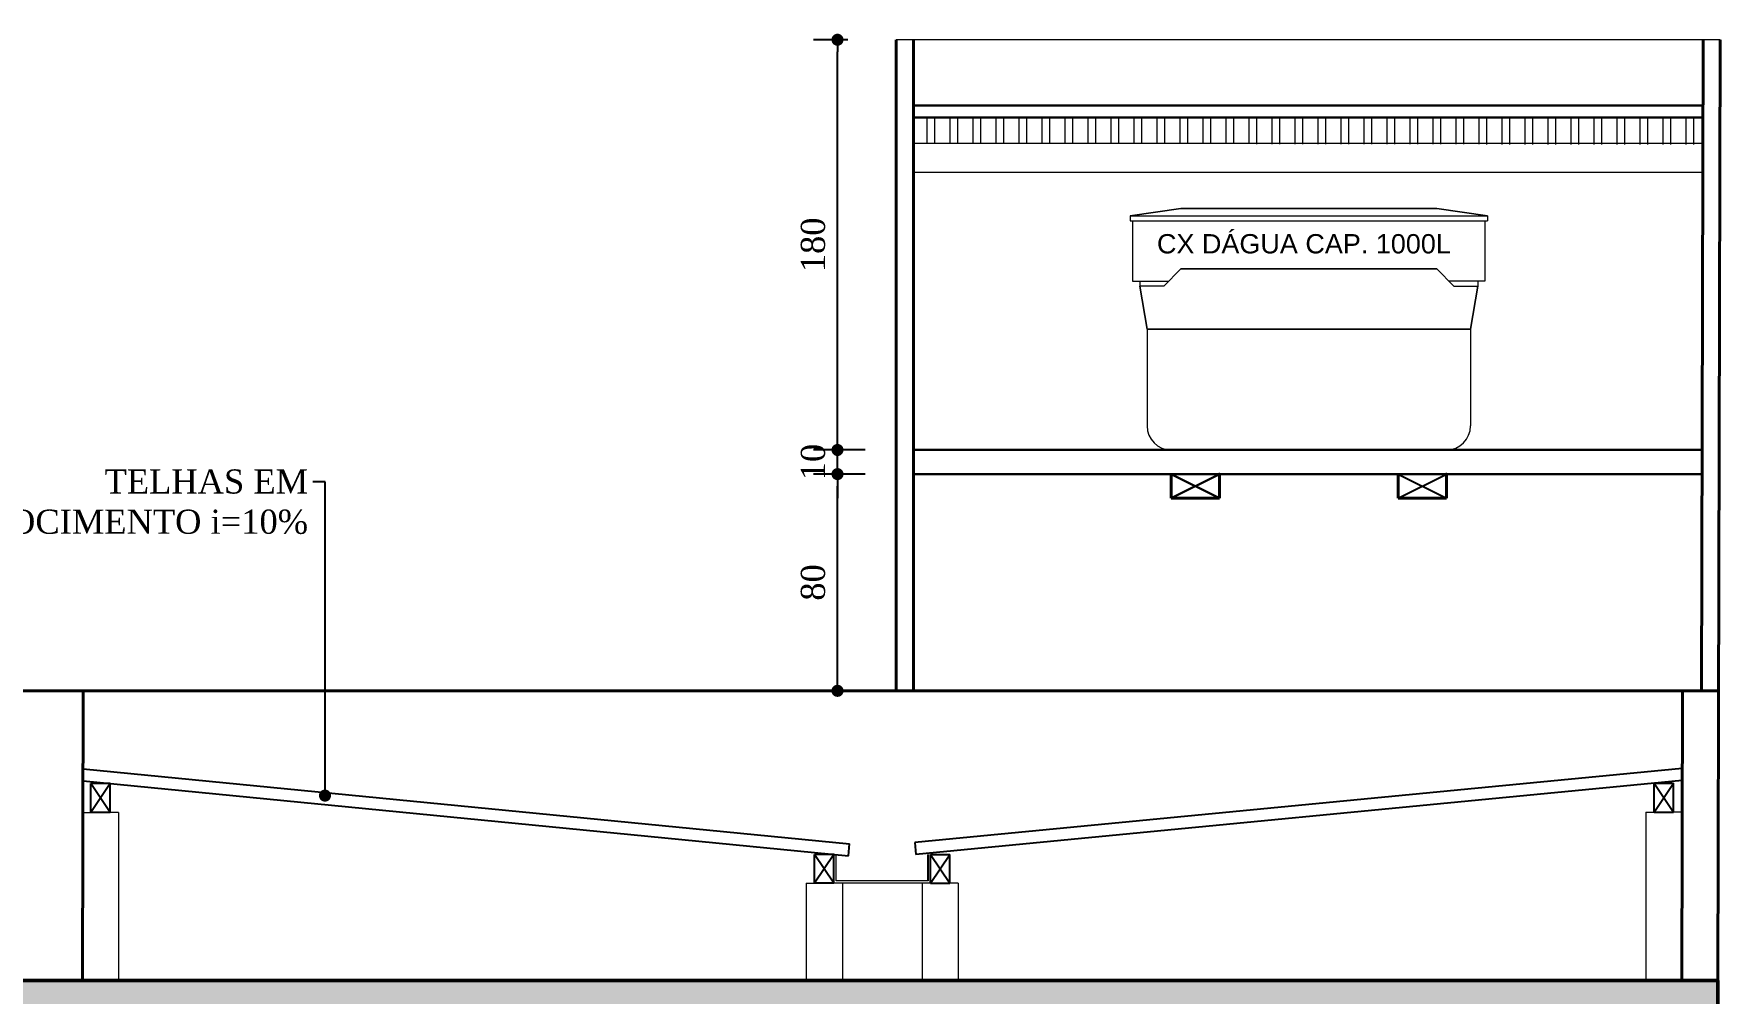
# Model space of a CAD drawing. Header units: millimetres. Extents: x 103208 to 171806, y -164 to 10038.
# Drawn here: x 113934 to 114633, y 2987 to 3385 of the extents above; entities that cross this region are included whole.
import ezdxf
from ezdxf import colors
from ezdxf.entities.mleader import LeaderData, LeaderLine
from ezdxf.math import Vec2, Vec3

# ---------------------------------------------------------------- set-up
doc = ezdxf.new("R2010")
doc.units = ezdxf.units.MM
for name, color, linetype in [('ACESSORIOS', 2, 'Continuous'), ('Fechamento Varanda', 3, 'Continuous'), ('Piso', 55, 'Continuous'), ('Portas-Cotas', 2, 'Continuous')]:
    doc.layers.add(name, color=color, linetype=linetype)
for name, color, linetype, lineweight in [('Fachadas - Varanda', 3, 'Continuous', 30), ('Hachura', 1, 'Continuous', 9), ('Parede Baixa', 5, 'Continuous', 50), ('Parede Corte', 4, 'Continuous', 40), ('Pilares Sub-solo', 7, 'Continuous', 70), ('Pisos', 55, 'Continuous', 5), ('Pisos Externos', 15, 'Continuous', 9), ('Portas - Janelas', 2, 'Continuous', 20)]:
    doc.layers.add(name, color=color, linetype=linetype, lineweight=lineweight)
doc.styles.get("Standard").update_dxf_attribs({"font": 'arial.ttf'})
doc.styles.add('Valéria', font='romantic.ttf', dxfattribs={"height": 10})
doc.dimstyles.new('Cota - 50', dxfattribs={"dimtxt": 10, "dimasz": 5, "dimexe": 10, "dimexo": 20, "dimgap": 5, "dimtad": 1, "dimtxsty": 'Valéria', "dimblk": 'DOT', "dimcen": 0, "dimclrd": 12, "dimclre": 12, "dimclrt": 2, "dimazin": 2, "dimtfac": 1, "dimtix": 1, "dimtmove": 0, "dimatfit": 3, "dimldrblk": 'DOT', "dimfxl": 1, "dimarcsym": 0})

# ---------------------------------------------------------------- blocks, each defined once
blk = doc.blocks.new('_Dot')
at = {"color": 0, "linetype": 'ByBlock', "lineweight": -2}
blk.add_line((-0.5, 0), (-1, 0), dxfattribs=at)
at = {"color": 0, "linetype": 'ByBlock', "const_width": 0.5}
blk.add_lwpolyline([(-0.25, 0, 1), (0.25, 0, 1)], format="xyb", close=True, dxfattribs=at)
blk = doc.blocks.new('*D929')
at = {"color": 12, "lineweight": -2, "transparency": 16777216}
for p, q in [((114278.52, 3202.27), (114257.07, 3202.27)), ((114267.07, 3117.45), (114267.07, 3197.27)), ((114278.52, 3112.45), (114257.07, 3112.45))]:
    blk.add_line(p, q, dxfattribs=at)
at = {"layer": 'Defpoints', "color": 0, "transparency": 16777216}
for p in [(114267.07, 3202.27), (114298.52, 3202.27, -458550.33), (114298.52, 3112.45, -324584.02)]:
    blk.add_point(p, dxfattribs=at)
at = {"color": 12, "lineweight": -2, "transparency": 16777216, "xscale": 5, "yscale": 5, "zscale": 5}
for p, rotation in [((114267.07, 3202.27), 90), ((114267.07, 3112.45), 270)]:
    blk.add_blockref('_Dot', p, dxfattribs=dict(at, rotation=rotation))
at = {"color": 2, "transparency": 16777216, "insert": (114256.96, 3157.36), "char_height": 10, "attachment_point": 5, "rotation": 90, "style": 'Valéria'}
blk.add_mtext('80', dxfattribs=at)
blk = doc.blocks.new('*D930')
at = {"color": 12, "lineweight": -2, "transparency": 16777216}
for p, q in [((114267.07, 3217.27), (114267.07, 3222.27)), ((114278.52, 3212.27), (114257.07, 3212.27)), ((114267.07, 3202.27), (114267.07, 3212.27)), ((114278.52, 3202.27), (114257.07, 3202.27)), ((114267.07, 3197.27), (114267.07, 3192.27))]:
    blk.add_line(p, q, dxfattribs=at)
at = {"layer": 'Defpoints', "color": 0, "transparency": 16777216}
for p in [(114267.07, 3212.27), (114298.52, 3212.27, -458550.33), (114298.52, 3202.27, -458550.33)]:
    blk.add_point(p, dxfattribs=at)
at = {"color": 12, "lineweight": -2, "transparency": 16777216, "xscale": 5, "yscale": 5, "zscale": 5}
for p, rotation in [((114267.07, 3212.27), 270), ((114267.07, 3202.27), 90)]:
    blk.add_blockref('_Dot', p, dxfattribs=dict(at, rotation=rotation))
at = {"color": 2, "transparency": 16777216, "insert": (114256.96, 3207.27), "char_height": 10, "attachment_point": 5, "rotation": 90, "style": 'Valéria'}
blk.add_mtext('10', dxfattribs=at)
blk = doc.blocks.new('*D931')
at = {"color": 12, "lineweight": -2, "transparency": 16777216}
for p, q in [((114271.37, 3382.27), (114257.07, 3382.27)), ((114267.07, 3217.27), (114267.07, 3377.27)), ((114278.52, 3212.27), (114257.07, 3212.27))]:
    blk.add_line(p, q, dxfattribs=at)
at = {"layer": 'Defpoints', "color": 0, "transparency": 16777216}
for p in [(114267.07, 3382.27), (114291.37, 3382.27, -324584.02), (114298.52, 3212.27, -458550.33)]:
    blk.add_point(p, dxfattribs=at)
at = {"color": 12, "lineweight": -2, "transparency": 16777216, "xscale": 5, "yscale": 5, "zscale": 5}
for p, rotation in [((114267.07, 3382.27), 90), ((114267.07, 3212.27), 270)]:
    blk.add_blockref('_Dot', p, dxfattribs=dict(at, rotation=rotation))
at = {"color": 2, "transparency": 16777216, "insert": (114256.96, 3297.27), "char_height": 10, "attachment_point": 5, "rotation": 90, "style": 'Valéria'}
blk.add_mtext('180', dxfattribs=at)

msp = doc.modelspace()

# ---------------------------------------------------------------- hatches: boundary and pattern name
at = {"layer": 'Pisos Externos'}
h = msp.add_hatch(dxfattribs=at)
h.set_pattern_fill('ANSI32', color=256, angle=45)
h.set_pattern_definition([(90, (19101.845, -823.482), (-9.525, 2e-15), []), (90, (19105.02, -820.307), (-9.525, 2e-15), [])])
h.paths.add_polyline_path([(114298.51614, 3350.03008), (114298.51614, 3339.26947), (114625.48559, 3338.79851), (114625.48559, 3349.55912)])
at = {"layer": 'Portas-Cotas'}
h = msp.add_hatch(dxfattribs=at)
h.set_pattern_fill('AR-CONC', color=256, scale=0.1, angle=45)
h.set_pattern_definition([(95, (681.49, 8218.683), (14.009465, 11.755338), [1.905, -20.955]), (40, (681.49, 8218.683), (-16.0018453, 11.017673), [1.524, -16.7640584]), (145.451445, (682.658, 8219.663), (-1.9923798, 22.7730102), [1.619001, -17.8090245]), (91.1842, (677.898, 8222.275), (22.1410243, 16.1953413), [2.8575, -31.4325]), (141.635558, (679.743, 8223.625), (-0.708662, 34.2826764), [2.428502, -26.713561]), (36.18415, (677.898, 8222.275), (-0.708662, 34.2826764), [2.285997, -25.145973]), (66, (680.592, 8223.173), (17.951998, 3.489515), [1.905, -20.955]), (11, (680.592, 8223.173), (-8.6539927, 17.3941193), [1.524, -16.764]), (116.451445, (682.088, 8223.464), (9.2980052, 20.8836343), [1.619001, -17.8089938]), (82.5, (681.4904, 8218.683), (-5.7605469, 6.19734137), [0, -16.5608, 0, -17.018, 0, -16.8275]), (52.5, (681.49, 8218.683), (-2.3589727, 11.8087), [0, -9.7028, 0, -16.1798, 0, -6.4135]), (12.5, (677.485, 8214.678), (9.9927863, 9.18261956), [0, -6.35, 0, -19.812, 0, -26.289]), (2.5, (675.689, 8212.882), (8.6763904, 12.2722393), [0, -8.255, 0, -13.1572, 0, -18.669])])
h.paths.add_polyline_path([(113320.39246, 2979.45454), (113335.39245, 2979.45454), (113335.39245, 2962.45454), (113320.39246, 2962.45454)])
h.paths.add_polyline_path([(113320.39246, 2992.45454), (114631.75709, 2992.26946), (114631.75709, 2979.26946), (113320.39246, 2979.45454)])
h.paths.add_polyline_path([(113585.39245, 2979.45454), (113600.39245, 2979.45454), (113600.39245, 2962.45454), (113585.39245, 2962.45454)])
h.paths.add_polyline_path([(113929.34607, 2979.45454), (113954.30448, 2979.45454), (113954.30448, 2962.45454), (113929.34607, 2962.45454)])
h.paths.add_polyline_path([(114251.71325, 2979.45454), (114266.71329, 2979.45454), (114266.71329, 2962.45454), (114251.71325, 2962.45454)])
h.paths.add_polyline_path([(114616.72028, 2979.26955), (114631.72033, 2979.26945), (114631.72033, 2962.26945), (114616.72028, 2962.26955)])

# ---------------------------------------------------------------- linework, layer by layer
at = {"layer": 'ACESSORIOS'}
for p, q in [((113954.58068, 3075.13601, 26606.52872), (114271.57572, 3044.09542, -426.39345)), ((113954.59299, 3080.15872, 26647.03309), (114272.063, 3049.07162, -426.39345)), ((114616.98872, 3080.28545, -252650.20582), (114299.09473, 3049.56184)), ((114616.97641, 3075.26096, -252258.14049), (114299.57572, 3044.58503)), ((114271.57572, 3044.09542, -426.39345), (114272.063, 3049.07162, -426.39345)), ((114299.09473, 3049.56184), (114299.57572, 3044.58503))]:
    msp.add_line(p, q, dxfattribs=at)
at = {"layer": 'Fachadas - Varanda'}
for p, q in [((114625.51225, 3355.05502, -458550.32848), (114298.51614, 3355.05502, -458550.32848)), ((114625.49993, 3350.03008, -458550.32848), (114298.51614, 3350.03008, -458550.32848)), ((114298.51614, 3212.26947, -458550.32848), (114625.16226, 3212.26947, -458550.32848)), ((114298.51614, 3202.26947, -458550.32848), (114625.13775, 3202.26947, -458550.32848))]:
    msp.add_line(p, q, dxfattribs=at)
at = {"layer": 'Fechamento Varanda'}
for p, q in [((113965.78421, 3074.03894, 25651.10641), (113957.78421, 3074.03894, 25651.10641)), ((113957.78421, 3062.03894, 25651.10641), (113957.78421, 3074.03894, 25651.10641)), ((113965.78421, 3062.03894, 25651.10641), (113965.78421, 3074.03894, 25651.10641)), ((114605.38579, 3074.14076, -243046.35153), (114613.38579, 3074.14076, -243046.35153)), ((114605.38579, 3062.14076, -243046.35153), (114605.38579, 3074.14076, -243046.35153)), ((114613.38579, 3062.14076, -243046.35153), (114613.38579, 3074.14076, -243046.35153)), ((113965.78421, 3062.03894, 25651.10641), (113957.78421, 3062.03894, 25651.10641)), ((114605.38579, 3062.14076, -243046.35153), (114613.38579, 3062.14076, -243046.35153)), ((114265.57572, 3044.68503), (114257.57572, 3044.68503)), ((114257.57572, 3032.68503), (114257.57572, 3044.68503)), ((114265.57572, 3032.68503), (114265.57572, 3044.68503)), ((114305.57572, 3044.68503), (114313.57572, 3044.68503)), ((114305.57572, 3032.68503), (114305.57572, 3044.68503)), ((114313.57572, 3032.68503), (114313.57572, 3044.68503)), ((114265.57572, 3032.68503), (114257.57572, 3032.68503)), ((114305.57572, 3032.68503), (114313.57572, 3032.68503))]:
    msp.add_line(p, q, dxfattribs=at)
at = {"layer": 'Parede Baixa'}
for p, q in [((114631.77348, 2992.45454), (113320.39246, 2992.45454)), ((114631.69941, 2962.23454, -324584.01533), (114631.77348, 2992.45454, -324584.01533))]:
    msp.add_line(p, q, dxfattribs=at)
at = {"layer": 'Parede Corte'}
for p, q in [((114291.36614, 3112.2695, -324584.01533), (114291.36614, 3382.2695, -324584.01533)), ((114298.51614, 3112.2695, -324584.01533), (114298.51614, 3382.2695, -324584.01533)), ((114624.9176, 3112.45454, -275133.31218), (114625.579, 3382.28702, -265815.17508)), ((114631.77303, 2992.2695, -279283.06252), (114632.72898, 3382.2695, -265815.17508)), ((114405.26895, 3202.26947, -448646.32848), (114405.26895, 3192.26947, -448646.32848)), ((114499.26895, 3202.26947, -448646.32848), (114499.26895, 3192.26947, -448646.32848)), ((114405.26895, 3192.26947, -448646.32848), (114425.26895, 3192.26947, -448646.32848)), ((114499.26895, 3192.26947, -448646.32848), (114519.26895, 3192.26947, -448646.32848)), ((114632.06762, 3112.45454), (113320.39246, 3112.45454)), ((113954.37801, 2992.45454, 45250.00454), (113954.67215, 3112.45454, 49393.96991)), ((114616.77298, 2992.2695, -279284.33221), (114617.06712, 3112.2695, -275140.36684))]:
    msp.add_line(p, q, dxfattribs=at)
at = {"layer": 'Parede Corte', "elevation": -448646.32848}
for points in [[(114425.26895, 3192.26947), (114425.26895, 3192.26947), (114425.26895, 3202.26947), (114425.26895, 3202.26947)], [(114519.26895, 3192.26947), (114519.26895, 3192.26947), (114519.26895, 3202.26947), (114519.26895, 3202.26947)]]:
    msp.add_lwpolyline(points, close=True, dxfattribs=at)
at = {"layer": 'Piso'}
for p, q in [((114425.26895, 3192.26947, -448646.32848), (114405.26895, 3202.26947, -448646.32848)), ((114405.26895, 3192.26947, -458550.32848), (114425.26895, 3202.26947, -458550.32848)), ((114425.26895, 3202.26947, -448646.32848), (114405.26895, 3192.26947, -448646.32848)), ((114405.26895, 3202.26947, -458550.32848), (114425.26895, 3192.26947, -458550.32848)), ((114499.26895, 3192.26947, -458550.32848), (114519.26895, 3202.26947, -458550.32848)), ((114499.26895, 3202.26947, -458550.32848), (114519.26895, 3192.26947, -458550.32848)), ((113965.78421, 3062.03894, 25651.10641), (113957.78421, 3074.03894, 25651.10641)), ((113965.78421, 3074.03894, 25651.10641), (113957.78421, 3062.03894, 25651.10641)), ((114605.38579, 3074.14076, -243046.35153), (114613.38579, 3062.14076, -243046.35153)), ((114605.38579, 3062.14076, -243046.35153), (114613.38579, 3074.14076, -243046.35153)), ((114265.57572, 3044.68503), (114257.57572, 3032.68503)), ((114265.57572, 3032.68503), (114257.57572, 3044.68503)), ((114305.57572, 3044.68503), (114313.57572, 3032.68503)), ((114305.57572, 3032.68503), (114313.57572, 3044.68503))]:
    msp.add_line(p, q, dxfattribs=at)
at = {"layer": 'Pisos'}
for p, q in [((114519.26895, 3202.26947, -448646.32848), (114499.26895, 3192.26947, -448646.32848)), ((114519.26895, 3192.26947, -448646.32848), (114499.26895, 3202.26947, -448646.32848))]:
    msp.add_line(p, q, dxfattribs=at)
at = {"layer": 'Portas - Janelas'}
for p, q in [((114632.72898, 3382.2695, -324584.01533), (114291.36614, 3382.2695, -324584.01533)), ((114625.47356, 3339.26947, -458550.32848), (114298.51614, 3339.26947, -458550.32848)), ((114625.44414, 3327.26947, -458550.32848), (114298.51614, 3327.26947, -458550.32848)), ((114409.26895, 3312.26947, -458550.32848), (114388.26895, 3309.26947, -458550.32848)), ((114388.26895, 3309.26947, -468454.32848), (114409.26895, 3312.26947, -468454.32848)), ((114409.26895, 3312.26947, -468454.32848), (114515.26895, 3312.26947, -468454.32848)), ((114515.26895, 3312.26947, -458550.32848), (114409.26895, 3312.26947, -458550.32848)), ((114536.26895, 3309.26947, -458550.32848), (114515.26895, 3312.26947, -458550.32848)), ((114515.26895, 3312.26947, -468454.32848), (114536.26895, 3309.26947, -468454.32848)), ((114388.26895, 3309.26947, -458550.32848), (114388.26895, 3307.26947, -458550.32848)), ((114388.26895, 3309.26947, -468454.32848), (114388.26895, 3307.26947, -468454.32848)), ((114388.26895, 3309.26947, -468454.32848), (114536.26895, 3309.26947, -468454.32848)), ((114388.26895, 3307.26947, -468454.32848), (114536.26895, 3307.26947, -468454.32848)), ((114389.26895, 3307.26947, -458550.32848), (114389.26895, 3282.26947, -458550.32848)), ((114389.26895, 3307.26947, -468454.32848), (114389.26895, 3282.26947, -468454.32848)), ((114535.26895, 3307.26947, -458550.32848), (114535.26895, 3282.26947, -458550.32848)), ((114535.26895, 3307.26947, -468454.32848), (114535.26895, 3282.26947, -468454.32848)), ((114536.26895, 3309.26947, -458550.32848), (114536.26895, 3307.26947, -458550.32848)), ((114536.26895, 3309.26947, -468454.32848), (114536.26895, 3307.26947, -468454.32848)), ((114402.19788, 3280.19841, -468454.32848), (114409.26895, 3287.26947, -468454.32848)), ((114402.19788, 3280.19841, -458550.32848), (114409.26895, 3287.26947, -458550.32848)), ((114409.26895, 3287.26947, -468454.32848), (114515.26895, 3287.26947, -468454.32848)), ((114515.26895, 3287.26947, -458550.32848), (114409.26895, 3287.26947, -458550.32848)), ((114522.34002, 3280.19841, -458550.32848), (114515.26895, 3287.26947, -458550.32848)), ((114522.34002, 3280.19841, -468454.32848), (114515.26895, 3287.26947, -468454.32848)), ((114389.26895, 3282.26947, -458550.32848), (114404.26895, 3282.26947, -458550.32848)), ((114389.26895, 3282.26947, -468454.32848), (114404.26895, 3282.26947, -468454.32848)), ((114392.26895, 3282.26947, -458550.32848), (114392.26895, 3280.19841, -458550.32848)), ((114392.26895, 3282.26947, -468454.32848), (114392.26895, 3280.19841, -468454.32848)), ((114395.26895, 3262.26947, -458550.32848), (114392.26895, 3280.19841, -458550.32848)), ((114392.26895, 3280.19841, -468454.32848), (114395.26895, 3262.26947, -468454.32848)), ((114402.19788, 3280.19841, -468454.32848), (114392.26895, 3280.19841, -468454.32848)), ((114402.19788, 3280.19841, -458550.32848), (114392.57961, 3280.19841, -458550.32848)), ((114535.26895, 3282.26947, -458550.32848), (114520.26895, 3282.26947, -458550.32848)), ((114535.26895, 3282.26947, -468454.32848), (114520.26895, 3282.26947, -468454.32848)), ((114522.34002, 3280.19841, -458550.32848), (114532.26895, 3280.19841, -458550.32848)), ((114522.34002, 3280.19841, -468454.32848), (114531.95829, 3280.19841, -468454.32848)), ((114532.26895, 3280.19841, -458550.32848), (114529.26895, 3262.26947, -458550.32848)), ((114529.26895, 3262.26947, -468454.32848), (114532.26895, 3280.19841, -468454.32848)), ((114532.26895, 3282.26947, -458550.32848), (114532.26895, 3280.19841, -458550.32848)), ((114532.26895, 3282.26947, -468454.32848), (114532.26895, 3280.19841, -468454.32848)), ((114395.26895, 3262.26947, -458550.32848), (114395.26895, 3222.26947, -458550.32848)), ((114395.26895, 3262.26947, -458550.32848), (114529.26895, 3262.26947, -458550.32848)), ((114395.26895, 3262.26947, -468454.32848), (114395.26895, 3222.26947, -468454.32848)), ((114529.26895, 3262.26947, -468454.32848), (114395.26895, 3262.26947, -468454.32848)), ((114529.26895, 3262.26947, -468454.32848), (114529.26895, 3222.26947, -468454.32848)), ((114529.26895, 3262.26947, -458550.32848), (114529.26895, 3222.26947, -458550.32848)), ((113954.54857, 3062.03894, 25651.10641), (113957.78421, 3062.03894, 25651.10641)), ((113969.28421, 3062.03894, 25651.10641), (113965.78421, 3062.03894, 25651.10641)), ((113969.28421, 3062.03894, 25651.10641), (113969.28421, 2992.45454, 25651.10641)), ((114601.88579, 3062.14076, -243046.35153), (114601.88579, 2992.26951, -243046.35153)), ((114601.88579, 3062.14076, -243046.35153), (114605.38579, 3062.14076, -243046.35153)), ((114616.94425, 3062.14076, -243046.35153), (114613.38579, 3062.14076, -243046.35153)), ((114266.57572, 3033.68503), (114266.57572, 3044.58503)), ((114304.57572, 3033.68503), (114304.57572, 3044.58503)), ((114254.07572, 3032.68503), (114257.57572, 3032.68503)), ((114254.07572, 3032.68503), (114254.07572, 2992.68503)), ((114305.57572, 3032.68503), (114265.57572, 3032.68503)), ((114304.57572, 3033.68503), (114266.57572, 3033.68503)), ((114269.07572, 3032.68503), (114269.07572, 2992.68503)), ((114302.07572, 3032.68503), (114302.07572, 2992.68503)), ((114317.07572, 3032.68503), (114313.57572, 3032.68503)), ((114317.07572, 3032.68503), (114317.07572, 2992.68503))]:
    msp.add_line(p, q, dxfattribs=at)
for centre, start, end in [((114405.26895, 3222.26947, -468454.32848), 180, 270), ((114405.26895, 3222.26947, -468454.32848), 180, 270), ((114519.26895, 3222.26947, -468454.32848), 270, 0), ((114519.26895, 3222.26947, -468454.32848), 270, 0)]:
    msp.add_arc(centre, 10, start, end, dxfattribs=at)
at = {"layer": 'Portas-Cotas'}
msp.add_line((114304.57572, 3033.68503), (114304.57572, 3044.58503), dxfattribs=at)

# ---------------------------------------------------------------- texts
at = {"layer": 'Hachura'}
msp.add_text('CX DÁGUA CAP. 1000L', height=8, dxfattribs=at).set_placement((114399.39627, 3293.72489, -458550.32848))

# ---------------------------------------------------------------- dimensions: what is measured, and where the dimension line sits
dim = msp.add_linear_dim(base=(114267.07298, 3382.2695), p1=(114298.51614, 3212.26947, -458550.32848), p2=(114291.36614, 3382.2695, -324584.01533), angle=90, text='180', dimstyle='Cota - 50', override={"dimtmove": 1})
dim.commit()
dim.dimension.update_dxf_attribs({"geometry": '*D931', "text_midpoint": (114256.96203, 3297.26949)})
dim = msp.add_linear_dim(base=(114267.07298, 3212.26947), p1=(114298.51614, 3202.26947, -458550.32848), p2=(114298.51614, 3212.26947, -458550.32848), angle=90, dimstyle='Cota - 50', override={"dimtmove": 1})
dim.commit()
dim.dimension.update_dxf_attribs({"geometry": '*D930', "text_midpoint": (114256.96203, 3207.26947)})
dim = msp.add_linear_dim(base=(114267.07298, 3202.26947), p1=(114298.51614, 3112.45454, -324584.01533), p2=(114298.51614, 3202.26947, -458550.32848), angle=90, text='80', dimstyle='Cota - 50')
dim.commit()
dim.dimension.update_dxf_attribs({"geometry": '*D929', "text_midpoint": (114256.96203, 3157.36201)})

# ---------------------------------------------------------------- leaders
at = {"layer": 'Pilares Sub-solo'}
ml = msp.add_multileader_mtext('Standard', dxfattribs=at)
ml.set_content('TELHAS EM\\PFIBROCIMENTO i=10%', color=2, style='Valéria')
ml.set_leader_properties(color=15)
ml.set_arrow_properties(name='DOT')
ml.build(insert=Vec2(0, 0))
ml.multileader.update_dxf_attribs({"dogleg_length": 5, "arrow_head_size": 5})
ctx = ml.context
ctx.base_point, ctx.char_height, ctx.arrow_head_size, ctx.plane_origin = Vec3(113892.64378, 3199.11189, 26912.3479), 10, 5, Vec3(114054.77987, 3091.52899, 26912.3479)
ctx.text_align_type = 2
notes = []
notes.append((ctx, [(0, (1, 1, 0), (114054.77987, 3199.11189, 26912.3479), (-1, 0), 5, [(0, [(114054.77987, 3069.02757, 26912.3479)], 0, [])])]))
ctx.mtext.insert, ctx.mtext.alignment, ctx.mtext.flow_direction = Vec3(114047.77987, 3204.21544, 26912.3479), 3, 5
for ctx, leaders in notes:
    for number, flags, end, landing, length, lines in leaders:
        leader = LeaderData()
        leader.index, (leader.has_last_leader_line, leader.has_dogleg_vector, leader.attachment_direction) = number, flags
        leader.last_leader_point, leader.dogleg_vector, leader.dogleg_length = Vec3(end), Vec3(landing), length
        for number, points, colour, breaks in lines:
            line = LeaderLine()
            line.index, line.vertices, line.color, line.breaks = number, Vec3.list(points), colors.encode_raw_color(colour), breaks
            leader.lines.append(line)
        ctx.leaders.append(leader)

doc.saveas('drawing.dxf')
